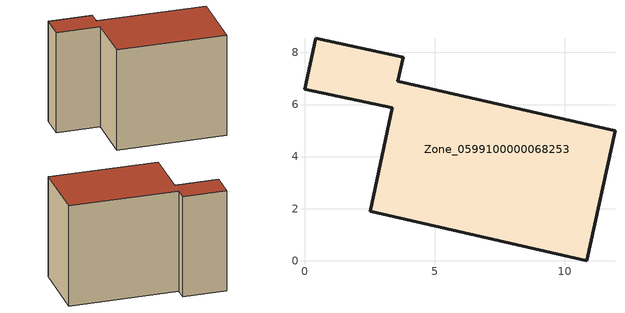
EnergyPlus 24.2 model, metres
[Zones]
Zone_0599100000068253
 floor ground (C_G): 0,6.59 0.43,8.54 3.79,7.82 3.59,6.89 11.93,5 10.85,0 2.52,1.9 3.37,5.87 z0
 wall outside (C_F): 3.59,6.89 3.79,7.82 0.43,8.54 0,6.59 3.37,5.87 2.52,1.9 10.85,0 11.93,5 3.59,6.89 z0:8.33
 roof outside (C_R): 10.85,0 11.93,5 3.59,6.89 3.79,7.82 0.43,8.54 0,6.59 3.37,5.87 2.52,1.9 z8.33
[BUILDING]
Pand.0599100000068253: North Axis=0; Terrain=City; Loads Convergence Tolerance Value=0.04; Temperature Convergence Tolerance Value=0.4; Solar Distribution=FullExterior; Maximum Number of Warmup Days=25; Minimum Number of Warmup Days=1
[Site:Location]
Rotterdam.The.Hague.AP_ZH_NLD Design_Conditions: Latitude=51.96; Longitude=4.45; Time Zone=1; Elevation=-4.5
[SITE:GROUNDTEMPERATURE:BUILDINGSURFACE]
18, 18, 18, 18, 18, 18, 18, 18, 18, 18, 18, 18
[MATERIAL] Thermal Absorptance=0.9; Solar Absorptance=0.7; Visible Absorptance=0.7
Name | Roughness | Thickness | Conductivity | Density | Specific Heat
G.TI.1975-1991 | MediumSmooth | 0.15 | 0.288461 | 540 | 1210
F.TI.1975-1991 | Rough | 0.3 | 0.230769 | 1920 | 840
R.TI.1975-1991 | MediumRough | 0.2 | 0.153846 | 1500 | 1000
[CONSTRUCTION]
C_G: G.TI.1975-1991
C_F: F.TI.1975-1991
C_R: R.TI.1975-1991
[ZONE]
Zone_0599100000068253: Type=1; Multiplier=1; Ceiling Height=Autocalculate; Volume=Autocalculate; Floor Area=autocalculate; Part of Total Floor Area=Yes
[ZONEINFILTRATION:DESIGNFLOWRATE]
Infil_Zone_0599100000068253: Zone or ZoneList or Space or SpaceList=Zone_0599100000068253; Schedule=AlwaysOn; Design Flow Rate Calculation Method=Flow/Area; Flow Rate per Floor Area=0.003; Constant Term Coefficient=1; Temperature Term Coefficient=0; Velocity Term Coefficient=0; Velocity Squared Term Coefficient=0
[HVACTEMPLATE:ZONE:IDEALLOADSAIRSYSTEM]
Zone_0599100000068253: Maximum Heating Supply Air Temperature=50; Minimum Cooling Supply Air Temperature=13; Maximum Heating Supply Air Humidity Ratio=0.0156; Minimum Cooling Supply Air Humidity Ratio=0.0077; Heating Limit=NoLimit; Cooling Limit=NoLimit; Dehumidification Control Type=ConstantSensibleHeatRatio; Cooling Sensible Heat Ratio=0.7; Dehumidification Setpoint=60; Humidification Control Type=None; Humidification Setpoint=30; Outdoor Air Method=None; Outdoor Air Flow Rate per Person=0.00944; Outdoor Air Flow Rate per Zone Floor Area=0; Outdoor Air Flow Rate per Zone=0; Demand Controlled Ventilation Type=None; Outdoor Air Economizer Type=NoEconomizer; Heat Recovery Type=None; Sensible Heat Recovery Effectiveness=0.7; Latent Heat Recovery Effectiveness=0.65
[ZONECONTROL:THERMOSTAT]
ThermostatControl_Zone_0599100000068253: Zone or ZoneList=Zone_0599100000068253; Control Type Schedule=DualSetpointControlType; Control 1=Thermostat_Zone_0599100000068253; Temperature Difference Between Cutout And Setpoint=0
[THERMOSTATSETPOINT:DUALSETPOINT]
Thermostat_Zone_0599100000068253: Heating Setpoint Temperature Schedule=HeatingSetpoint_Zone_0599100000068253; Cooling Setpoint Temperature Schedule=CoolingSetpoint_Zone_0599100000068253
[SCHEDULE:COMPACT]
HeatingSetpoint_Zone_0599100000068253: Through: 12/31, For: AllDays, Until: 24:00, 21
CoolingSetpoint_Zone_0599100000068253: Through: 12/31, For: AllDays, Until: 24:00, 24
DualSetpointControlType: Through: 12/31, For: AllDays, Until: 24:00, 4
AlwaysOn: Through: 12/31, For: AllDays, Until: 24:00, 1
